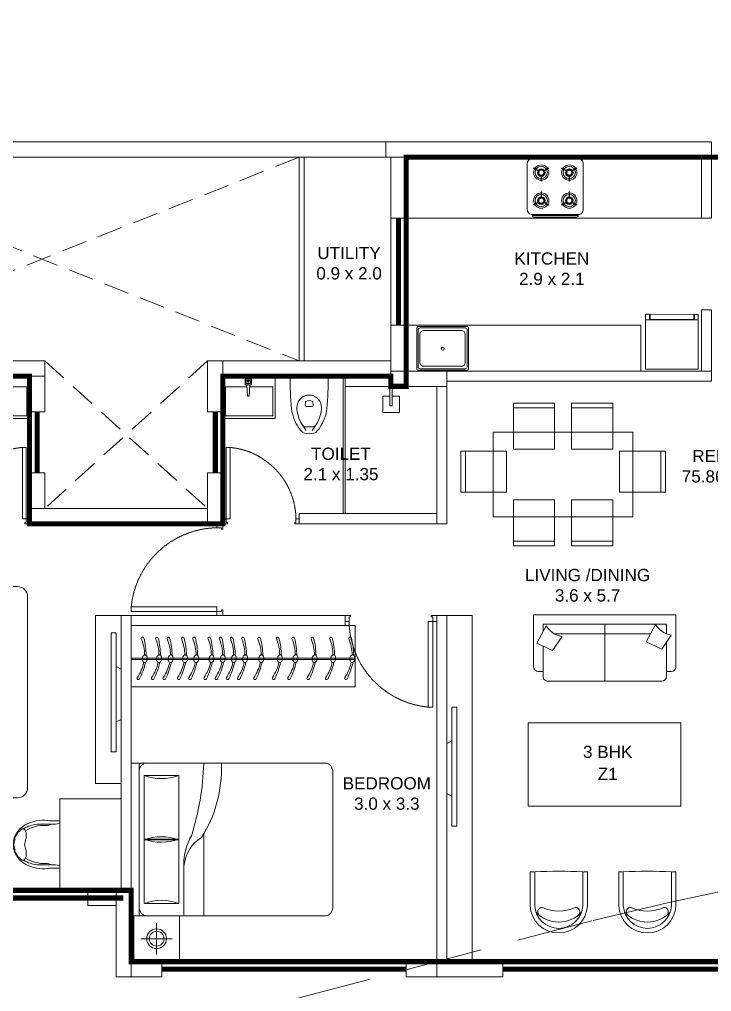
# Model space of a CAD drawing. Header units: inches. Extents: x 27644242 to 29005101, y -955243 to 216979.
# Drawn here: x 28726319 to 28733116, y -356645 to -347098 of the extents above; entities that cross this region are included whole.
import ezdxf

# ---------------------------------------------------------------- set-up
doc = ezdxf.new("R2010")
doc.units = ezdxf.units.IN
doc.header["$MEASUREMENT"] = 0
doc.set_wipeout_variables(frame=1)
for name, pattern in [('01-Xref Col Podium Lvl-1$0$HIDDEN', [0.375, 0.25, -0.125]), ('DASHED', [0.75, 0.5, -0.25]), ('DASHED2', [0.375, 0.25, -0.125]), ('HIDDEN', [0.375, 0.25, -0.125])]:
    doc.linetypes.add(name, pattern=pattern)
doc.layers.get('Defpoints').update_dxf_attribs({"color": 8})
for name, color, linetype, lineweight in [('AHC-A-DUCT', 14, 'HIDDEN', 5), ('DOOR', 4, 'Continuous', 0), ('ELEVATION', 40, 'Continuous', 13), ('FURN', 250, 'Continuous', 0), ('RVA Site Boundary', 17, 'Continuous', 15), ('WALL', 7, 'Continuous', 20), ('WINDOW', 162, 'Continuous', 13)]:
    doc.layers.add(name, color=color, linetype=linetype, lineweight=lineweight)
doc.layers.add('KPA Stair Line', color=253, linetype='Continuous')
doc.layers.add('text', color=7, linetype='Continuous')
doc.styles.add('AMITS', font='arial.ttf')

# ---------------------------------------------------------------- blocks, each defined once
blk = doc.blocks.new('A$C3D5F2F58')
at = {"color": 0, "linetype": 'ByBlock'}
blk.add_wipeout([(187.5, 0), (-187.5, 0), (-185.4, -124.8), (-182.6, -194.2), (-178.7, -263.3), (-175.9, -302), (-169.5, -348.6), (-150.7, -414.8), (-143.6, -432.7), (-131.4, -459.4), (-111.6, -495.4), (-106, -504.2), (-86.3, -529.7), (-71.8, -545.1), (-63.8, -552.7), (-55.8, -558), (-40.6, -562), (-22.7, -564.1), (3.1, -565), (29.6, -563.4), (46.7, -561), (55.8, -558), (74.2, -542.7), (100.9, -511.4), (135.4, -451.2), (158.3, -392.2), (171.2, -340), (178.9, -260.4), (185.1, -136.1), (187.4, -46)], dxfattribs=at)
for p, q in [((-187.5, 0), (187.5, 0)), ((0, -62.5), (0, -62.5)), ((-38.3, -282.4), (-35.8, -255.2)), ((35.8, -255.2), (38.3, -282.4)), ((-24.2, -298), (24.2, -298)), ((-42.5, -496.8), (42.5, -496.8))]:
    blk.add_line(p, q, dxfattribs=at)
at = {"color": 0, "linetype": 'ByBlock', "extrusion": (0, 0, -1)}
for centre, major_axis, ratio, start_param, end_param in [((3903, 5.3), (4087.6, 164.4), 0.940247, 3.100232, 3.182953), ((-3903, 5.4), (-4087.6, 164.4), 0.940247, 3.100232, 3.182953), ((0, -305.1), (84.4, 84.4), 1, 4.07333, 6.922251), ((-24.2, -283.7), (10, 10), 1, 2.356198, 4.018929), ((-27.3, -256), (6.03, 6.03), 1, 4.01894, 4.852375), ((0, -292.3), (-38.2, 38.2), 1, 0.139988, 1.430816), ((24.2, -283.7), (-10, 10), 1, 2.264265, 3.926995), ((27.3, -256), (6.03, 6.03), 1, -0.139979, 0.693472), ((275.8, -257.5), (321.4, 321.4), 1, 3.353441, 3.79389), ((86.9, -319.1), (146.6, 146.6), 1, 3.705861, 4.079165), ((326.3, -245.8), (-323.4, 323.4), 1, 4.816657, 5.23508), ((-326.3, -245.8), (-323.4, 323.4), 1, 2.618909, 3.037332), ((-275.8, -257.5), (-321.4, 321.4), 1, 2.489302, 2.929752), ((-86.9, -319.1), (-146.6, 146.6), 1, 2.204028, 2.577331), ((119.3, -350.5), (192.8, 192.8), 1, 3.092098, 3.328462), ((-40.9, -527.4), (24.1, 24.1), 1, 2.528301, 3.092099), ((-42.5, -474.1), (16.1, 16.1), 1, 2.356198, 3.387836), ((0, -292.3), (-192.8, 192.8), 1, 3.75489, 4.099099), ((42.5, -474.1), (16.1, 16.1), 1, 1.324559, 2.356198), ((40.9, -527.4), (24.1, 24.1), 1, 1.620298, 2.184095), ((-119.3, -350.5), (192.8, 192.8), 1, 1.383935, 1.620298)]:
    blk.add_ellipse(centre, major_axis=major_axis, ratio=ratio, start_param=start_param, end_param=end_param, dxfattribs=at)
blk = doc.blocks.new('A$C3E645E75')
at = {"extrusion": (0, 0, -1), "zscale": -0.9999999999999998, "rotation": 179.9999999999989}
blk.add_blockref('A$C3D5F2F58', (0, 0), dxfattribs=at)
blk = doc.blocks.new('A$C700F438C')
at = {"layer": 'FURN', "color": 8, "extrusion": (-6.65399e-08, 5.27913e-08, 1)}
for p, q in [((0.0734, 1.5, 0), (1.8303, 1.5001, 0)), ((1.98, 1.5001, 0), (1.53, 1.5001, 0)), ((1.98, 1.5001, 0), (1.53, 1.5001, 0)), ((1.98, 1.5001, 0), (1.53, 1.5001, 0)), ((1.9038, 1.5001, 0), (1.9039, 0.0001, 0)), ((0.0001, 0.0914, 0), (0, 1.4086, 0)), ((1.8548, 1.3782, 0), (1.5121, 1.3782, 0)), ((1.5121, 1.3782, 0), (1.5121, 0.7466, 0)), ((1.8548, 0.7466, 0), (1.8548, 1.3782, 0)), ((1.2673, 0.799, 0), (1.2673, 0.0001, 0)), ((1.5121, 0.122, 0), (1.5121, 0.7536, 0)), ((1.5121, 0.7536, 0), (1.8548, 0.7536, 0)), ((1.5121, 0.7466, 0), (1.8548, 0.7466, 0)), ((1.8548, 0.7536, 0), (1.8549, 0.122, 0)), ((1.4632, 0.503, 0), (1.4632, 0.0001, 0)), ((1.8549, 0.122, 0), (1.5121, 0.122, 0)), ((1.8304, 0.0001, 0), (0.0735, 0, 0)), ((1.9039, 0.0001, 0), (1.9801, 0.0001, 0))]:
    blk.add_line(p, q, dxfattribs=at)
at = {"layer": 'FURN', "linetype": 'Continuous', "lineweight": 0, "extrusion": (-6.65399e-08, 5.27913e-08, 1)}
blk.add_line((1.8304, 0.0001, 0), (1.9174, 0.0001, 0), dxfattribs=at)
at = {"layer": 'FURN', "color": 8, "extrusion": (6.65399e-08, -5.27913e-08, -1)}
for centre, major_axis, ratio, start_param, end_param in [((0.0735, 1.4086, 0), (0, -0.0914, 0), 0.803207, 1.570796, 3.141593), ((1.9589, 1.4544, 0), (0, -1.0771, 0), 0.803207, 0.880587, 1.613256), ((3.067, 1.6025, 0), (0.0001, -2.243, 0), 0.803207, 1.197175, 1.525138), ((1.8304, 1.4087, 0), (0, -0.0914, 0), 0.803207, 3.141593, 4.712389), ((1.6834, 2.1097, 0), (0, -0.762, 0), 0.803207, -0.283794, 0.283794), ((0.6693, 0.0845, 0), (-0.7051, -0.6147, 0), 0.604617, 2.952061, 3.536756), ((-0.0315, 0.1903, 0), (-1.467, -0.4936, 0), 0.581007, 3.019706, 3.343381), ((1.6835, 0.0151, 0), (0, -0.762, 0), 0.803207, 2.857799, 3.425387), ((0.0735, 0.0914, 0), (0, -0.0914, 0), 0.803207, 0, 1.570796), ((1.8304, 0.0915, 0), (0, -0.0914, 0), 0.803207, -1.570796, 0)]:
    blk.add_ellipse(centre, major_axis=major_axis, ratio=ratio, start_param=start_param, end_param=end_param, dxfattribs=at)
at = {"layer": 'FURN', "color": 8, "extrusion": (-6.65399e-08, 5.27913e-08, 1)}
for centre, start_param, end_param in [((1.6835, 1.4851, 0), -0.283794, 0.283794), ((1.6835, -0.6096, 0), 2.857799, 3.425387)]:
    blk.add_ellipse(centre, major_axis=(0, -0.762, 0), ratio=0.803207, start_param=start_param, end_param=end_param, dxfattribs=at)
blk = doc.blocks.new('BEDROOM')
at = {"layer": 'FURN', "linetype": 'Continuous', "extrusion": (-5.00305e-08, -8.66553e-08, 1)}
for p, q in [((1066.1, 501.3, 0), (1066.1, 192.6, 0)), ((911.7, 347, 0), (1220.4, 347, 0))]:
    blk.add_line(p, q, dxfattribs=at)
at = {"layer": 'FURN', "ltscale": 500}
blk.add_line((1314.6, 122.1, 0), (1315.2, -1377.9, 0), dxfattribs=at)
at = {"layer": 'FURN', "ltscale": 0.05, "extrusion": (-5.00305e-08, -8.66553e-08, 1), "elevation": 0}
blk.add_lwpolyline([(1291.1, 122), (841.1, 122), (841.1, 572), (1291.1, 572)], close=True, dxfattribs=at)
at = {"layer": 'FURN', "linetype": 'Continuous', "extrusion": (-5.00305e-08, -8.66553e-08, 1)}
for radius in [97, 72.8]:
    blk.add_circle((1066.1, 347, 0), radius, dxfattribs=at)
at = {"layer": 'FURN', "extrusion": (-3.01072e-07, 1.30707e-07, 1), "xscale": -1000.000000000015, "yscale": 1000.000000000015, "zscale": 1000.000000000007, "rotation": 180.0236273616612}
blk.add_blockref('A$C700F438C', (-665.5, 121.4, 0), dxfattribs=at)
blk = doc.blocks.new('hob')
at = {"layer": 'FURN', "extrusion": (2e-16, 7.34249e-08, 1)}
for p, q in [((-747640.1, 890446.8), (-747612.6, 890399.1)), ((-747635.8, 890449.3), (-747608.2, 890401.6)), ((-747280.1, 890449.3), (-747307.7, 890401.6)), ((-747275.8, 890446.8), (-747303.3, 890399.1)), ((-747640.1, 890302.2), (-747612.6, 890349.9)), ((-747635.8, 890299.7), (-747608.2, 890347.4)), ((-747510.5, 890377), (-747565.5, 890377)), ((-747510.5, 890372), (-747565.5, 890372)), ((-747405.4, 890377), (-747350.3, 890377)), ((-747405.4, 890372), (-747350.3, 890372)), ((-747280.1, 890299.7), (-747307.7, 890347.4)), ((-747275.8, 890302.2), (-747303.3, 890349.9)), ((-747640.1, 890171.8), (-747612.6, 890124.1)), ((-747635.8, 890174.3), (-747608.2, 890126.6)), ((-747280.1, 890174.3), (-747307.7, 890126.6)), ((-747275.8, 890171.8), (-747303.3, 890124.1)), ((-747640.1, 890027.2), (-747612.6, 890074.9)), ((-747635.8, 890024.7), (-747608.2, 890072.4)), ((-747510.5, 890102), (-747565.5, 890102)), ((-747510.5, 890097), (-747565.5, 890097)), ((-747405.4, 890102), (-747350.3, 890102)), ((-747405.4, 890097), (-747350.3, 890097)), ((-747280.1, 890024.7), (-747307.7, 890072.4)), ((-747275.8, 890027.2), (-747303.3, 890074.9))]:
    blk.add_line(p, q, dxfattribs=at)
at = {"layer": 'FURN', "extrusion": (2e-16, 7.34249e-08, 1), "elevation": 0.1}
for points in [[(-747232.9, 889962), (-747682.9, 889962, -0.414214), (-747732.9, 890012), (-747732.9, 890462, -0.414214), (-747682.9, 890512), (-747232.9, 890512, -0.414214), (-747182.9, 890462), (-747182.9, 890012, -0.414214)], [(-747172.9, 890462, -0.414214), (-747157.9, 890447), (-747157.9, 890027, -0.414214), (-747172.9, 890012), (-747172.9, 890027)]]:
    blk.add_lwpolyline(points, format="xyb", close=True, dxfattribs=at)
at = {"layer": 'FURN', "extrusion": (2e-16, 7.34249e-08, 1), "const_width": 20, "elevation": 0.1}
for points in [[(-747625.4, 890374.5, 1), (-747565.4, 890374.5, 1)], [(-747290.4, 890374.5, 1), (-747350.4, 890374.5, 1)], [(-747625.4, 890099.5, -1), (-747565.4, 890099.5, -1)], [(-747290.4, 890099.5, 1), (-747350.4, 890099.5, 1)]]:
    blk.add_lwpolyline(points, format="xyb", close=True, dxfattribs=at)
at = {"layer": 'FURN', "extrusion": (2e-16, 7.34249e-08, 1)}
for centre, radius in [((-747595.4, 890374.5, 0.1), 75), ((-747320.4, 890374.5, 0.1), 75), ((-747595.4, 890374.5, 0.1), 60), ((-747595.4, 890374.5, 0.1), 37.5), ((-747320.4, 890374.5, 0.1), 60), ((-747320.4, 890374.5, 0.1), 37.5), ((-747595.4, 890099.5, 0.1), 75), ((-747595.4, 890099.5, 0.1), 60), ((-747320.4, 890099.5, 0.1), 75), ((-747320.4, 890099.5, 0.1), 60), ((-747595.4, 890099.5, 0.1), 37.5), ((-747320.4, 890099.5, 0.1), 37.5)]:
    blk.add_circle(centre, radius, dxfattribs=at)
for centre, start, end in [((-747595.4, 890374.5, 0.1), 118.31459, 121.68541), ((-747320.4, 890374.5, 0.1), 58.31459, 61.68541), ((-747320.4, 890374.5, 0.1), 58.31459, 61.68541), ((-747595.4, 890374.5, 0.1), 358.31459, 1.68541), ((-747320.4, 890374.5, 0.1), 178.31459, 181.68541), ((-747595.4, 890374.5, 0.1), 238.31459, 241.68541), ((-747320.4, 890374.5, 0.1), 298.31459, 301.68541), ((-747595.4, 890099.5, 0.1), 118.31459, 121.68541), ((-747320.4, 890099.5, 0.1), 58.31459, 61.68541), ((-747320.4, 890099.5, 0.1), 58.31459, 61.68541), ((-747595.4, 890099.5, 0.1), 358.31459, 1.68541), ((-747320.4, 890099.5, 0.1), 178.31459, 181.68541), ((-747595.4, 890099.5, 0.1), 238.31459, 241.68541), ((-747320.4, 890099.5, 0.1), 298.31459, 301.68541)]:
    blk.add_arc(centre, 85, start, end, dxfattribs=at)
blk = doc.blocks.new('DOOR_750')
at = {"layer": 'DOOR'}
for points in [[(-70, 50), (-32.5, 50), (-32.5, 750), (-70, 750)], [(-750, 50), (-717.5, 50), (-717.5, 12.5), (-705, 12.5), (-705, 0), (-750, 0)], [(0, 50), (-32.5, 50), (-32.5, 12.5), (-45, 12.5), (-45, 0), (0, 0)]]:
    blk.add_lwpolyline(points, close=True, dxfattribs=at)
at = {"layer": 'DOOR', "linetype": 'DASHED', "ltscale": 10}
blk.add_arc((-2.4, 38), 715.2, 95.4221, 179.04025, dxfattribs=at)
blk = doc.blocks.new('A$C3C731254-flat-1')
at = {"layer": 'FURN'}
for p, q in [((-77430.4, -2820), (-77430.7, -2801.7)), ((-77430.4, -2801.7), (-77317.9, -2797)), ((-77430.4, -2820), (-77317.9, -2824.7))]:
    blk.add_line(p, q, dxfattribs=at)
for points in [[(-77233.3, -3060.6), (-77647.7, -3060.6), (-77647.7, -2547.5), (-77233.3, -2547.5)], [(-77262.7, -2843), (-77262.7, -2778.3), (-77317.9, -2778.3), (-77317.9, -2843)], [(-77275, -2830.8), (-77275, -2790.5), (-77305.7, -2790.5), (-77305.7, -2830.8)], [(-77287.2, -2818.6), (-77287.2, -2802.7), (-77293.4, -2802.7), (-77293.4, -2818.6)]]:
    blk.add_lwpolyline(points, close=True, dxfattribs=at)
blk.add_lwpolyline([(-77338.5, -2823.8), (-77338.5, -3036.2), (-77623.2, -3036.2), (-77623.2, -2571.9), (-77338.5, -2571.9), (-77338.5, -2797.8)], dxfattribs=at)
blk = doc.blocks.new('A$C3A956F37-flat-1')
at = {"layer": 'FURN'}
blk.add_line((-168.3, 90.2), (0, 90.2), dxfattribs=at)
for points in [[(-97.1, 66.7), (-97.1, 0), (-258.5, 0), (-258.5, 161.4), (-97.1, 161.4), (-97.1, 90.2)], [(0, 67.1), (-191.4, 67.1), (-191.4, 90.2), (-168.3, 90.2)]]:
    blk.add_lwpolyline(points, dxfattribs=at)
blk = doc.blocks.new('KITCHEN')
at = {"layer": 'FURN'}
for p, q in [((-135610.4, 231798.9, 0), (-135610.4, 232190.1, 0)), ((-135119.8, 232209.5, 0), (-135591, 232209.5, 0)), ((-135134.2, 232195.1, 0), (-135576.6, 232195.1, 0)), ((-135100.4, 231798.9, 0), (-135100.4, 232190.1, 0)), ((-135596, 231813.3, 0), (-135596, 232175.7, 0)), ((-135577.9, 231857, 0), (-135577.9, 232131.9, 0)), ((-135171.7, 232170.8, 0), (-135539.1, 232170.8, 0)), ((-135132.8, 232131.9, 0), (-135132.8, 231857, 0)), ((-135114.8, 231813.3, 0), (-135114.8, 232175.7, 0)), ((-135171.7, 231818.2, 0), (-135539.1, 231818.2, 0)), ((-135119.8, 231779.5, 0), (-135591, 231779.5, 0)), ((-135134.2, 231793.9, 0), (-135576.6, 231793.9, 0))]:
    blk.add_line(p, q, dxfattribs=at)
blk.add_circle((-135356.3, 231997.3, 0), 14.6, dxfattribs=at)
for centre, radius, start, end in [((-135591, 232190.1, 0), 19.4, 89.99995, 179.99995), ((-135576.6, 232175.7, 0), 19.4, 89.99995, 179.99995), ((-135134.2, 232175.7, 0), 19.4, 359.99995, 89.99995), ((-135119.8, 232190.1, 0), 19.4, 359.99995, 89.99995), ((-135539.1, 232131.9, 0), 38.9, 89.99995, 179.99995), ((-135171.7, 232131.9, 0), 38.9, 359.99995, 89.99995), ((-135591, 231798.9, 0), 19.4, 180.00005, 270.00005), ((-135576.6, 231813.3, 0), 19.4, 180.00005, 270.00005), ((-135539.1, 231857, 0), 38.9, 179.99995, 269.99995), ((-135171.7, 231857, 0), 38.9, 269.99995, 359.99995), ((-135134.2, 231813.3, 0), 19.4, 270.00005, 0.00005), ((-135119.8, 231798.9, 0), 19.4, 270.00005, 0.00005)]:
    blk.add_arc(centre, radius, start, end, dxfattribs=at)
blk = doc.blocks.new('TVVVV')
at = {"layer": 'FURN', "ltscale": 1000, "elevation": 0}
blk.add_lwpolyline([(-129.9, 740.3), (-82, 740.3), (-82, -428.6), (-129.9, -428.6)], close=True, dxfattribs=at)
for points in [[(-129.9, 446.7), (-178.7, 422)], [(-129.9, -95.7), (-178.7, -71)]]:
    blk.add_lwpolyline(points, dxfattribs=at)
blk = doc.blocks.new('CHAIR3A')
at = {"linetype": 'ByBlock'}
blk.add_line((-52, -301), (-52, 301), dxfattribs=at)
for points in [[(-52, 301, -0.003941), (-52, 301, 0.024434), (-3, 299, 0.045583), (106, 303, -0.150789), (371, 255, -0.143435), (506, 126, -0.142303), (537, 0, -2.98005)], [(-52, 267, 0.057605), (62, 255, -0.038875), (238, 255, -0.121281), (406, 199, -1.697813)], [(-52, 267, 0.057605), (62, 255, -0.038875), (238, 255, -0.121281), (406, 199, -1.697813)], [(68, 254, 0.173618), (87, 244, 0.0594), (126, 241, -0.149572), (381, 173, 1.755029)], [(68, 254, 0.173618), (87, 244, 0.0594), (126, 241, -0.149572), (381, 173, 1.755029)], [(529, 0, 0.08954), (521, 43, -0.106296), (517, 70, 0.127969), (512, 95, 0.046207), (480, 147, 0.087077), (465, 161, -0.116175), (440, 187, 0.417123), (406, 196, 0.303615), (375, 132, -0.099252), (373, 96, 0.17219), (376, 68, -0.081748), (395, 0, 1.609398)], [(529, 0, 0.08954), (521, 43, -0.106296), (517, 70, 0.127969), (512, 95, 0.046207), (480, 147, 0.087077), (465, 161, -0.116175), (440, 187, 0.417123), (406, 196, 0.303615), (375, 132, -0.099252), (373, 96, 0.17219), (376, 68, -0.081748), (395, 0, 1.609398)], [(-52, -301, 0.003941), (-52, -300, -0.024434), (-3, -299, -0.045583), (106, -303, 0.150789), (371, -255, 0.143435), (506, -126, 0.142303), (537, 0, 2.98005)], [(529, 0, -0.08954), (521, -43, 0.106296), (517, -70, -0.127969), (512, -95, -0.046207), (480, -147, -0.087077), (465, -161, 0.116175), (440, -187, -0.417123), (406, -196, -0.303615), (375, -132, 0.099252), (373, -96, -0.17219), (376, -68, 0.081748), (395, 0, -1.609398)], [(529, 0, -0.08954), (521, -43, 0.106296), (517, -70, -0.127969), (512, -95, -0.046207), (480, -147, -0.087077), (465, -161, 0.116175), (440, -187, -0.417123), (406, -196, -0.303615), (375, -132, 0.099252), (373, -96, -0.17219), (376, -68, 0.081748), (395, 0, -1.609398)], [(-52, -267, -0.057605), (62, -255, 0.038875), (238, -255, 0.121281), (406, -199, 1.697813)], [(-52, -267, -0.057605), (62, -255, 0.038875), (238, -255, 0.121281), (406, -199, 1.697813)], [(68, -254, -0.173618), (87, -244, -0.0594), (126, -241, 0.149572), (381, -173, -1.755029)], [(68, -254, -0.173618), (87, -244, -0.0594), (126, -241, 0.149572), (381, -173, -1.755029)]]:
    blk.add_lwpolyline(points, format="xyb", dxfattribs=at)
blk = doc.blocks.new('09CH600A')
at = {"linetype": 'ByBlock'}
blk.add_wipeout([(-275, 0), (275, 0), (274, -35), (277, -145), (278, -240), (261, -323), (234, -387), (193, -448), (142, -494), (109, -515), (34, -539), (-15, -540), (-54, -535), (-102, -518), (-170, -471), (-211, -424), (-233, -388), (-250, -350), (-273, -270), (-279, -219), (-278, -158), (-273, -96), (-273, -53), (-274, -23), (-275, -1)], dxfattribs=at)
at = {"linetype": 'ByBlock', "xscale": 0.9151414309484192, "yscale": 0.9151414309484192, "zscale": 0.9151414309484192, "rotation": 270.0696394041314}
blk.add_blockref('CHAIR3A', (0, -48), dxfattribs=at)
blk = doc.blocks.new('rffffff')
at = {"layer": 'FURN'}
for p, q in [((146.4, 519.4, 0), (-2053.6, 519.4, 0)), ((-2053.6, 519.4, 0), (-2053.4, -80.6, 0)), ((146.4, 519.4, 0), (146.6, -80.6, 0)), ((146.5, 251, 0), (-2053.5, 250.5, 0)), ((146.5, 239, 0), (-2053.5, 238.5, 0)), ((146.6, -80.6, 0), (-2053.4, -80.6, 0))]:
    blk.add_line(p, q, dxfattribs=at)
at = {"layer": 'FURN', "extrusion": (9.36485e-09, 6.40542e-09, 1)}
for points in [[(-2027.5, 206.3, 0.144333), (-2018.6, 208, 0.107177), (-2009.2, 215.7, 0.077818), (-2002.9, 226.8, 0.065016), (-1999.4, 241.7, 0.065016), (-1999.8, 257, 0.077818), (-2003.7, 269.1, 0.107177), (-2011.3, 278.5, 0.144333), (-2019.7, 282, 0.144333), (-2028.7, 280.3, 0.107177), (-2038, 272.7, 0.077818), (-2044.4, 261.6, 0.065016), (-2047.9, 246.7, 0.065016), (-2047.5, 231.4, 0.077818), (-2043.5, 219.2, 0.107177), (-2035.9, 209.8, 0.144333)], [(-1839.5, 206.4, 0.144333), (-1830.6, 208.1, 0.107177), (-1821.2, 215.7, 0.077818), (-1814.9, 226.9, 0.065016), (-1811.4, 241.7, 0.065016), (-1811.8, 257, 0.077818), (-1815.7, 269.2, 0.107177), (-1823.3, 278.6, 0.144333), (-1831.7, 282.1, 0.144333), (-1840.7, 280.4, 0.107177), (-1850, 272.8, 0.077818), (-1856.4, 261.6, 0.065016), (-1859.9, 246.7, 0.065016), (-1859.5, 231.5, 0.077818), (-1855.5, 219.3, 0.107177), (-1847.9, 209.9, 0.144333)], [(-1657.3, 206.5, 0.144333), (-1648.4, 208.2, 0.107177), (-1639, 215.8, 0.077818), (-1632.6, 226.9, 0.065016), (-1629.1, 241.8, 0.065016), (-1629.5, 257.1, 0.077818), (-1633.5, 269.3, 0.107177), (-1641.1, 278.7, 0.144333), (-1649.5, 282.2, 0.144333), (-1658.4, 280.5, 0.107177), (-1667.8, 272.8, 0.077818), (-1674.1, 261.7, 0.065016), (-1677.7, 246.8, 0.065016), (-1677.2, 231.5, 0.077818), (-1673.3, 219.3, 0.107177), (-1665.7, 209.9, 0.144333)], [(-1469, 206.6, 0.144333), (-1460.1, 208.2, 0.107177), (-1450.7, 215.9, 0.077818), (-1444.4, 227, 0.065016), (-1440.9, 241.9, 0.065016), (-1441.3, 257.2, 0.077818), (-1445.2, 269.4, 0.107177), (-1452.8, 278.8, 0.144333), (-1461.2, 282.2, 0.144333), (-1470.2, 280.6, 0.107177), (-1479.5, 272.9, 0.077818), (-1485.9, 261.8, 0.065016), (-1489.4, 246.9, 0.065016), (-1489, 231.6, 0.077818), (-1485, 219.4, 0.107177), (-1477.4, 210, 0.144333)], [(-1316.8, 206.7, 0.144333), (-1307.9, 208.3, 0.107177), (-1298.5, 216, 0.077818), (-1292.1, 227.1, 0.065016), (-1288.6, 242, 0.065016), (-1289, 257.3, 0.077818), (-1293, 269.5, 0.107177), (-1300.6, 278.9, 0.144333), (-1309, 282.3, 0.144333), (-1317.9, 280.6, 0.107177), (-1327.3, 273, 0.077818), (-1333.6, 261.9, 0.065016), (-1337.2, 247, 0.065016), (-1336.7, 231.7, 0.077818), (-1332.8, 219.5, 0.107177), (-1325.2, 210.1, 0.144333)], [(-1134.5, 206.7, 0.144333), (-1125.6, 208.4, 0.107177), (-1116.2, 216, 0.077818), (-1109.9, 227.2, 0.065016), (-1106.4, 242.1, 0.065016), (-1106.8, 257.4, 0.077818), (-1110.7, 269.5, 0.107177), (-1118.3, 278.9, 0.144333), (-1126.7, 282.4, 0.144333), (-1135.7, 280.7, 0.107177), (-1145, 273.1, 0.077818), (-1151.4, 261.9, 0.065016), (-1154.9, 247.1, 0.065016), (-1154.5, 231.8, 0.077818), (-1150.5, 219.6, 0.107177), (-1142.9, 210.2, 0.144333)], [(-975.2, 206.8, 0.144333), (-966.2, 208.5, 0.107177), (-956.9, 216.1, 0.077818), (-950.5, 227.2, 0.065016), (-947, 242.1, 0.065016), (-947.4, 257.4, 0.077818), (-951.4, 269.6, 0.107177), (-959, 279, 0.144333), (-967.4, 282.5, 0.144333), (-976.3, 280.8, 0.107177), (-985.7, 273.1, 0.077818), (-992, 262, 0.065016), (-995.5, 247.1, 0.065016), (-995.1, 231.8, 0.077818), (-991.2, 219.6, 0.107177), (-983.6, 210.2, 0.144333)], [(-864.6, 206.9, 0.144333), (-855.7, 208.5, 0.107177), (-846.3, 216.2, 0.077818), (-839.9, 227.3, 0.065016), (-836.4, 242.2, 0.065016), (-836.8, 257.5, 0.077818), (-840.8, 269.7, 0.107177), (-848.4, 279.1, 0.144333), (-856.8, 282.5, 0.144333), (-865.7, 280.8, 0.107177), (-875.1, 273.2, 0.077818), (-881.4, 262.1, 0.065016), (-884.9, 247.2, 0.065016), (-884.5, 231.9, 0.077818), (-880.6, 219.7, 0.107177), (-873, 210.3, 0.144333)], [(-755.8, 206.9, 0.144333), (-746.9, 208.6, 0.107177), (-737.5, 216.2, 0.077818), (-731.2, 227.3, 0.065016), (-727.6, 242.2, 0.065016), (-728.1, 257.5, 0.077818), (-732, 269.7, 0.107177), (-739.6, 279.1, 0.144333), (-748, 282.5, 0.144333), (-756.9, 280.9, 0.107177), (-766.3, 273.2, 0.077818), (-772.6, 262.1, 0.065016), (-776.2, 247.2, 0.065016), (-775.8, 231.9, 0.077818), (-771.8, 219.7, 0.107177), (-764.2, 210.3, 0.144333)], [(-645.2, 206.9, 0.144333), (-636.3, 208.6, 0.107177), (-626.9, 216.3, 0.077818), (-620.6, 227.4, 0.065016), (-617.1, 242.3, 0.065016), (-617.5, 257.6, 0.077818), (-621.4, 269.8, 0.107177), (-629, 279.2, 0.144333), (-637.4, 282.6, 0.144333), (-646.3, 280.9, 0.107177), (-655.7, 273.3, 0.077818), (-662.1, 262.2, 0.065016), (-665.6, 247.3, 0.065016), (-665.2, 232, 0.077818), (-661.2, 219.8, 0.107177), (-653.6, 210.4, 0.144333)], [(-495.3, 206.9, 0.144333), (-486.4, 208.6, 0.107177), (-477, 216.2, 0.077818), (-470.7, 227.3, 0.065016), (-467.1, 242.2, 0.065016), (-467.6, 257.5, 0.077818), (-471.5, 269.7, 0.107177), (-479.1, 279.1, 0.144333), (-487.5, 282.5, 0.144333), (-496.4, 280.9, 0.107177), (-505.8, 273.2, 0.077818), (-512.1, 262.1, 0.065016), (-515.7, 247.2, 0.065016), (-515.3, 231.9, 0.077818), (-511.3, 219.7, 0.107177), (-503.7, 210.3, 0.144333)], [(-384.7, 206.9, 0.144333), (-375.8, 208.6, 0.107177), (-366.4, 216.3, 0.077818), (-360.1, 227.4, 0.065016), (-356.6, 242.3, 0.065016), (-357, 257.6, 0.077818), (-360.9, 269.8, 0.107177), (-368.5, 279.2, 0.144333), (-376.9, 282.6, 0.144333), (-385.8, 280.9, 0.107177), (-395.2, 273.3, 0.077818), (-401.6, 262.2, 0.065016), (-405.1, 247.3, 0.065016), (-404.7, 232, 0.077818), (-400.7, 219.8, 0.107177), (-393.1, 210.4, 0.144333)], [(-243.8, 206.9, 0.144333), (-234.9, 208.6, 0.107177), (-225.5, 216.2, 0.077818), (-219.2, 227.3, 0.065016), (-215.6, 242.2, 0.065016), (-216.1, 257.5, 0.077818), (-220, 269.7, 0.107177), (-227.6, 279.1, 0.144333), (-236, 282.5, 0.144333), (-244.9, 280.9, 0.107177), (-254.3, 273.2, 0.077818), (-260.6, 262.1, 0.065016), (-264.2, 247.2, 0.065016), (-263.8, 231.9, 0.077818), (-259.8, 219.7, 0.107177), (-252.2, 210.3, 0.144333)], [(-130.2, 206.9, 0.144333), (-121.3, 208.6, 0.107177), (-111.9, 216.3, 0.077818), (-105.6, 227.4, 0.065016), (-102.1, 242.3, 0.065016), (-102.5, 257.6, 0.077818), (-106.4, 269.8, 0.107177), (-114, 279.2, 0.144333), (-122.4, 282.6, 0.144333), (-131.3, 280.9, 0.107177), (-140.7, 273.3, 0.077818), (-147.1, 262.2, 0.065016), (-150.6, 247.3, 0.065016), (-150.2, 232, 0.077818), (-146.2, 219.8, 0.107177), (-138.6, 210.4, 0.144333)], [(10.7, 206.9, 0.144333), (19.6, 208.6, 0.107177), (29, 216.2, 0.077818), (35.3, 227.3, 0.065016), (38.9, 242.2, 0.065016), (38.4, 257.5, 0.077818), (34.5, 269.7, 0.107177), (26.9, 279.1, 0.144333), (18.5, 282.5, 0.144333), (9.6, 280.9, 0.107177), (0.2, 273.2, 0.077818), (-6.1, 262.1, 0.065016), (-9.7, 247.2, 0.065016), (-9.3, 231.9, 0.077818), (-5.3, 219.7, 0.107177), (2.3, 210.3, 0.144333)]]:
    blk.add_lwpolyline(points, format="xyb", close=True, dxfattribs=at)
for points in [[(-2037.8, 211.5, 0.057952), (-2014.6, 40.9, 1.08017), (-1989.7, 49.3, -0.102886), (-2021.6, 206.8, -0.821198)], [(-1849.8, 211.6, 0.057952), (-1826.6, 40.9, 1.08017), (-1801.7, 49.4, -0.102886), (-1833.6, 206.9, -0.821198)], [(-1667.6, 211.6, 0.057952), (-1644.4, 41, 1.08017), (-1619.4, 49.5, -0.102886), (-1651.4, 207, -0.821198)], [(-1479.3, 211.7, 0.057952), (-1456.1, 41.1, 1.08017), (-1431.2, 49.6, -0.102886), (-1463.1, 207.1, -0.821198)], [(-1327.1, 211.8, 0.057952), (-1303.9, 41.2, 1.08017), (-1278.9, 49.7, -0.102886), (-1310.9, 207.1, -0.821198)], [(-1144.8, 211.9, 0.057952), (-1121.6, 41.2, 1.08017), (-1096.7, 49.7, -0.102886), (-1128.6, 207.2, -0.821198)], [(-985.5, 211.9, 0.057952), (-962.3, 41.3, 1.08017), (-937.3, 49.8, -0.102886), (-969.3, 207.3, -0.821198)], [(-874.9, 212, 0.057952), (-851.7, 41.4, 1.08017), (-826.7, 49.9, -0.102886), (-858.7, 207.3, -0.821198)], [(-766.1, 212, 0.057952), (-742.9, 41.4, 1.08017), (-718, 49.9, -0.102886), (-749.9, 207.4, -0.821198)], [(-655.5, 212.1, 0.057952), (-632.3, 41.5, 1.08017), (-607.4, 49.9, -0.102886), (-639.3, 207.4, -0.821198)], [(-505.6, 212, 0.057952), (-482.4, 41.4, 1.08017), (-457.5, 49.9, -0.102886), (-489.4, 207.4, -0.821198)], [(-395, 212.1, 0.057952), (-371.8, 41.5, 1.08017), (-346.9, 49.9, -0.102886), (-378.8, 207.4, -0.821198)], [(-254.1, 212, 0.057952), (-230.9, 41.4, 1.08017), (-206, 49.9, -0.102886), (-237.9, 207.4, -0.821198)], [(-140.5, 212.1, 0.057952), (-117.3, 41.5, 1.08017), (-92.4, 49.9, -0.102886), (-124.3, 207.4, -0.821198)], [(0.4, 212, 0.057952), (23.6, 41.4, 1.08017), (48.5, 49.9, -0.102886), (16.6, 207.4, -0.821198)]]:
    blk.add_lwpolyline(points, format="xyb", dxfattribs=at)
for centre, radius, start, end in [((-1304.3, 112.9, 0), 745.3, 153.84974, 167.11662), ((-1627.4, 201.8, 0), 394.6, 145.02139, 168.51845), ((-1961.5, 435.5, 0), 13.2, 325.02116, 153.84954), ((-1116.3, 113, 0), 745.3, 153.84974, 167.11662), ((-1439.4, 201.8, 0), 394.6, 145.02139, 168.51845), ((-1773.5, 435.6, 0), 13.2, 325.02116, 153.84954), ((-934.1, 113.1, 0), 745.3, 153.84974, 167.11662), ((-1257.1, 201.9, 0), 394.6, 145.02139, 168.51845), ((-1591.3, 435.7, 0), 13.2, 325.02116, 153.84954), ((-745.8, 113.1, 0), 745.3, 153.84974, 167.11662), ((-1068.9, 202, 0), 394.6, 145.02139, 168.51845), ((-1403, 435.8, 0), 13.2, 325.02116, 153.84954), ((-593.6, 113.2, 0), 745.3, 153.84974, 167.11662), ((-916.6, 202.1, 0), 394.6, 145.02139, 168.51845), ((-1250.8, 435.9, 0), 13.2, 325.02116, 153.84954), ((-411.3, 113.3, 0), 745.3, 153.84974, 167.11662), ((-734.4, 202.2, 0), 394.6, 145.02139, 168.51845), ((-1068.5, 435.9, 0), 13.2, 325.02116, 153.84954), ((-252, 113.4, 0), 745.3, 153.84974, 167.11662), ((-575, 202.2, 0), 394.6, 145.02139, 168.51845), ((-909.1, 436, 0), 13.2, 325.02116, 153.84954), ((-141.4, 113.4, 0), 745.3, 153.84974, 167.11662), ((-464.4, 202.3, 0), 394.6, 145.02139, 168.51845), ((-798.6, 436.1, 0), 13.2, 325.02116, 153.84954), ((-32.6, 113.5, 0), 745.3, 153.84974, 167.11662), ((-355.6, 202.3, 0), 394.6, 145.02139, 168.51845), ((-689.8, 436.1, 0), 13.2, 325.02116, 153.84954), ((78, 113.5, 0), 745.3, 153.84974, 167.11662), ((-245, 202.4, 0), 394.6, 145.02139, 168.51845), ((-579.2, 436.2, 0), 13.2, 325.02116, 153.84954), ((227.9, 113.5, 0), 745.3, 153.84974, 167.11662), ((-95.1, 202.3, 0), 394.6, 145.02139, 168.51845), ((-429.3, 436.1, 0), 13.2, 325.02116, 153.84954), ((338.5, 113.5, 0), 745.3, 153.84974, 167.11662), ((15.5, 202.4, 0), 394.6, 145.02139, 168.51845), ((-318.7, 436.2, 0), 13.2, 325.02116, 153.84954), ((479.4, 113.5, 0), 745.3, 153.84974, 167.11662), ((156.4, 202.3, 0), 394.6, 145.02139, 168.51845), ((-177.8, 436.1, 0), 13.2, 325.02116, 153.84954), ((593, 113.5, 0), 745.3, 153.84974, 167.11662), ((270, 202.4, 0), 394.6, 145.02139, 168.51845), ((-64.2, 436.2, 0), 13.2, 325.02116, 153.84954), ((733.9, 113.5, 0), 745.3, 153.84974, 167.11662), ((410.9, 202.3, 0), 394.6, 145.02139, 168.51845), ((76.7, 436.1, 0), 13.2, 325.02116, 153.84954)]:
    blk.add_arc(centre, radius, start, end, dxfattribs=at)
blk = doc.blocks.new('FRDG')
at = {"layer": 'FURN', "color": 8, "lineweight": 0, "extrusion": (3.3432e-08, -6.87431e-09, 1), "elevation": 0}
for points in [[(9345.998, -728.492), (9346.508, -728.492), (9346.508, -727.946), (9345.998, -727.946)], [(9346.508, -727.946), (9346.566, -727.946), (9346.566, -727.986), (9346.508, -727.986)], [(9346.514, -727.992), (9346.566, -727.992), (9346.566, -728.444), (9346.514, -728.444)], [(9346.508, -728.452), (9346.566, -728.452), (9346.566, -728.492), (9346.508, -728.492)]]:
    blk.add_lwpolyline(points, close=True, dxfattribs=at)
blk = doc.blocks.new('DINING TBALE')
at = {"layer": 'FURN'}
for p, q in [((551.6, 1664.6, 0.3), (551.6, 1709.6, 0.3)), ((551.6, 1709.6, 0.3), (956.6, 1709.6, 0.3)), ((551.6, 1664.6, 0.3), (551.6, 1709.6, 0.3)), ((956.6, 1664.6, 0.3), (551.6, 1664.6, 0.3)), ((551.6, 1664.6, 0.3), (551.6, 1259.6, 0.3)), ((956.6, 1664.6, 0.3), (551.6, 1664.6, 0.3)), ((956.6, 1709.6, 0.3), (956.6, 1664.6, 0.3)), ((956.6, 1259.6, 0.3), (956.6, 1664.6, 0.3)), ((1123.3, 1709.6, 0.3), (1123.3, 1664.6, 0.3)), ((1528.3, 1709.6, 0.3), (1123.3, 1709.6, 0.3)), ((1123.3, 1259.6, 0.3), (1123.3, 1664.6, 0.3)), ((1123.3, 1664.6, 0.3), (1528.3, 1664.6, 0.3)), ((1123.3, 1664.6, 0.3), (1528.3, 1664.6, 0.3)), ((1528.3, 1664.6, 0.3), (1528.3, 1709.6, 0.3)), ((1528.3, 1664.6, 0.3), (1528.3, 1709.6, 0.3)), ((1528.3, 1664.6, 0.3), (1528.3, 1259.6, 0.3)), ((1726.2, 1426.2, 0.3), (353.7, 1426.2, 0.3)), ((353.7, 1426.2, 0.3), (353.7, 594.2, 0.3)), ((1726.2, 1426.2, 0.3), (1726.2, 594.2, 0.3)), ((551.6, 1259.6, 0.3), (956.6, 1259.6, 0.3)), ((1528.3, 1259.6, 0.3), (1123.3, 1259.6, 0.3)), ((35, 1184.3, 0.3), (80, 1184.3, 0.3)), ((35, 779.3, 0.3), (35, 1184.3, 0.3)), ((485, 1184.3, 0.3), (80, 1184.3, 0.3)), ((80, 1184.3, 0.3), (80, 779.3, 0.3)), ((80, 1184.3, 0.3), (80, 779.3, 0.3)), ((485, 779.3, 0.3), (485, 1184.3, 0.3)), ((1594.9, 1184.3, 0.3), (1999.9, 1184.3, 0.3)), ((1594.9, 779.3, 0.3), (1594.9, 1184.3, 0.3)), ((2044.9, 1184.3, 0.3), (1999.9, 1184.3, 0.3)), ((1999.9, 1184.3, 0.3), (1999.9, 779.3, 0.3)), ((1999.9, 1184.3, 0.3), (1999.9, 779.3, 0.3)), ((2044.9, 779.3, 0.3), (2044.9, 1184.3, 0.3)), ((80, 779.3, 0.3), (35, 779.3, 0.3)), ((80, 779.3, 0.3), (35, 779.3, 0.3)), ((80, 779.3, 0.3), (485, 779.3, 0.3)), ((1999.9, 779.3, 0.3), (1594.9, 779.3, 0.3)), ((1999.9, 779.3, 0.3), (2044.9, 779.3, 0.3)), ((1999.9, 779.3, 0.3), (2044.9, 779.3, 0.3)), ((551.6, 760.8, 0.3), (956.6, 760.8, 0.3)), ((551.6, 760.8, 0.3), (551.6, 355.8, 0.3)), ((956.6, 760.8, 0.3), (956.6, 355.8, 0.3)), ((1123.3, 760.8, 0.3), (1123.3, 355.8, 0.3)), ((1528.3, 760.8, 0.3), (1123.3, 760.8, 0.3)), ((1528.3, 760.8, 0.3), (1528.3, 355.8, 0.3)), ((353.7, 594.2, 0.3), (1726.2, 594.2, 0.3)), ((551.6, 355.8, 0.3), (551.6, 310.8, 0.3)), ((551.6, 355.8, 0.3), (551.6, 310.8, 0.3)), ((956.6, 355.8, 0.3), (551.6, 355.8, 0.3)), ((956.6, 355.8, 0.3), (551.6, 355.8, 0.3)), ((551.6, 310.8, 0.3), (956.6, 310.8, 0.3)), ((956.6, 310.8, 0.3), (956.6, 355.8, 0.3)), ((1123.3, 310.8, 0.3), (1123.3, 355.8, 0.3)), ((1123.3, 355.8, 0.3), (1528.3, 355.8, 0.3)), ((1123.3, 355.8, 0.3), (1528.3, 355.8, 0.3)), ((1528.3, 310.8, 0.3), (1123.3, 310.8, 0.3)), ((1528.3, 355.8, 0.3), (1528.3, 310.8, 0.3)), ((1528.3, 355.8, 0.3), (1528.3, 310.8, 0.3))]:
    blk.add_line(p, q, dxfattribs=at)
blk = doc.blocks.new('cha-1')
at = {"color": 0, "linetype": 'ByBlock'}
for points in [[(375, 10), (375, 453, 0.950858), (-375, 453), (-375, 10)], [(315, 11), (315, 452, 0.946504), (-315, 452), (-315, 11)]]:
    blk.add_lwpolyline(points, format="xyb", dxfattribs=at)
for centre, radius, start, end in [((0, 263), 405, 42.4573, 137.5427), ((-217, 533), 58.2, 126.2045, 258.1486), ((0, 17), 508, 65.1508, 114.8492), ((217, 533), 58.2, 281.8514, 53.7955), ((-224, 501), 25, 258.1486, 294.8492), ((224, 501), 25, 245.1508, 281.8514), ((-347, 125), 118, 256.2867, 285.6904), ((0, 4466), 4466, 265.9551, 274.0449), ((347, 125), 118, 254.3096, 283.7133)]:
    blk.add_arc(centre, radius, start, end, dxfattribs=at)
blk = doc.blocks.new('sofa-14')
at = {"color": 0, "linetype": 'ByBlock'}
for p, q in [((0.1, 0.65), (0.1, 0.292)), ((1.35, 0.7), (0.15, 0.7)), ((0.75, 0.1), (0.75, 0.7)), ((1.4, 0.332), (1.4, 0.65)), ((0, 0.55), (0, 0)), ((0.1, 0.6), (0.05, 0.6)), ((1.45, 0.6), (1.4, 0.6)), ((1.5, 0), (1.5, 0.55)), ((0.049, 0.214), (0.147, 0.364)), ((0.147, 0.364), (0.315, 0.286)), ((1.201, 0.228), (1.3, 0.378)), ((1.3, 0.378), (1.468, 0.301)), ((0.315, 0.286), (0.216, 0.102)), ((1.468, 0.301), (1.369, 0.116)), ((0.1, 0.199), (0.1, 0.1)), ((0.268, 0.2), (1.28, 0.2)), ((1.4, 0.1), (1.4, 0.174)), ((0, 0), (1.5, 0)), ((0.1, 0.1), (1.4, 0.1))]:
    blk.add_line(p, q, dxfattribs=at)
for centre, radius, start, end in [((0.15, 0.65), 0.05, 90, 180), ((1.35, 0.65), 0.05, 360, 90), ((0.05, 0.55), 0.05, 90, 180), ((1.45, 0.55), 0.05, 0, 90), ((0.006, -0.031), 0.249, 32.3301, 80.157), ((1.159, -0.017), 0.249, 32.3301, 80.157)]:
    blk.add_arc(centre, radius, start, end, dxfattribs=at)
blk = doc.blocks.new('ddd')
at = {"layer": 'ELEVATION', "ltscale": 500}
for p, q in [((69.9, 4399.6, 0), (69.9, 6399.6, 0)), ((969.9, 4149.6, 0), (519.9, 4149.6, 0))]:
    blk.add_line(p, q, dxfattribs=at)
at = {"layer": 'ELEVATION', "ltscale": 500, "elevation": 0}
blk.add_lwpolyline([(969.9, 4399.6), (969.9, 4399.6), (119.9, 4399.6), (119.9, 6399.6), (969.9, 6399.6), (969.9, 4399.6)], dxfattribs=at)
at = {"layer": 'FURN', "ltscale": 500}
for p, q in [((4020.1, 5799.6, 0), (1119.9, 5799.6, 0)), ((3424.1, 4749.6, 0), (1119.9, 4749.6, 0)), ((3424.1, 4749.6, 0), (3424.1, 4299.7, 0)), ((501.2, 2899.6, 0), (501.2, 4249.7, 0)), ((521.2, 2899.6, 0), (521.2, 4249.7, 0))]:
    blk.add_line(p, q, dxfattribs=at)
at = {"layer": 'FURN', "ltscale": 1000, "elevation": 0}
blk.add_lwpolyline([(-4218.9, 321), (-4218.9, 109), (-2696.9, 109, 0.414214), (-2596.9, 209), (-2596.9, 2082.8, 0.414214), (-2696.9, 2182.8), (-4218.9, 2182.8), (-4218.9, 1971)], format="xyb", dxfattribs=at)
at = {"layer": 'FURN', "ltscale": 500, "elevation": 0}
for points in [[(-1678.6, 250.1), (-1928.6, 250.1), (-1928.6, 1899.6), (-1678.6, 1899.6)], [(1520.1, -1500.3), (1770.1, -1500.3), (1770.1, 1899.6), (1520.1, 1899.6)], [(-2279.4, 100.1), (-1678.6, 100.1), (-1678.5, -800.2), (-2279.4, -800.2)]]:
    blk.add_lwpolyline(points, close=True, dxfattribs=at)
at = {"layer": 'FURN', "ltscale": 1000, "elevation": 0}
blk.add_lwpolyline([(2318, 844), (2318, 27.6), (3818, 27.6), (3818, 844)], close=True, dxfattribs=at)
at = {"layer": 'WALL', "ltscale": 500}
for p, q in [((969.9, 5799.6, 0), (969.9, 6399.6, 0)), ((1119.9, 5799.6, 0), (1119.9, 6399.6, 0)), ((1119.9, 5799.6, 0), (969.9, 5799.6, 0)), ((4020.1, 5799.6, 0), (4120.1, 5799.6, 0)), ((4020.1, 4899.6, 0), (4120.1, 4899.6, 0)), ((969.9, 4299.6, 0), (969.9, 4749.6, 0)), ((1119.9, 4749.6, 0), (969.9, 4749.6, 0)), ((1119.9, 4299.6, 0), (1119.9, 4749.6, 0)), ((-2578.4, 4249.6, 0), (-2578.4, 3899.6, 0)), ((-2428.4, 3899.6, 0), (-2428.4, 4249.6, 0)), ((-2428.4, 3899.6, 0), (-2578.4, 3899.6, 0)), ((-678.6, 3899.6, 0), (-828.6, 3899.6, 0)), ((-2578.4, 3299.6, 0), (-2578.4, 2799.6, 0)), ((-2428.4, 3299.6, 0), (-2578.4, 3299.6, 0)), ((-2428.4, 3299.6, 0), (-2428.4, 2949.6, 0)), ((-678.6, 3299.6, 0), (-828.6, 3299.6, 0)), ((-678.8, 2799.6, 0), (-778.8, 2799.6, 0)), ((-1678.6, 1899.6, 0), (-1678.6, -800.2, 0)), ((-1578.6, 1899.6, 0), (-1678.6, 1899.6, 0)), ((-1578.6, -800.2, 0), (-1578.6, 1899.6, 0))]:
    blk.add_line(p, q, dxfattribs=at)
at = {"layer": 'WALL', "ltscale": 500, "elevation": 0}
for points in [[(4120.1, 6549.6), (919.9, 6549.6), (919.9, 6399.6), (4120.1, 6399.6)], [(-5128.6, 4249.6), (-2428.4, 4249.6), (-2428.4, 4399.6), (-5128.6, 4399.6)], [(969.9, 4299.6), (1520.1, 4299.6), (1520.1, 4149.6), (969.9, 4149.6)], [(1521.4, 4149.6), (1421.4, 4149.6), (1421.4, 2799.6), (1521.4, 2799.6)], [(-828.6, 2799.6), (-828.6, 2949.6), (-2578.4, 2949.6), (-2578.4, 2799.6)], [(71.2, 2799.6), (71.2, 2899.6), (1421.4, 2899.6), (1421.4, 2799.6)], [(521.4, 1799.6), (521.4, 1899.6), (-1578.6, 1899.6), (-1578.6, 1799.6)], [(1521.4, 1899.6), (1421.4, 1899.6), (1421.4, -1500.3), (1521.4, -1500.3)]]:
    blk.add_lwpolyline(points, close=True, dxfattribs=at)
for points in [[(4120.1, 5799.6), (4120.1, 6399.6), (4020.1, 6399.6), (4020.1, 5799.6)], [(4020.1, 4899.6), (4020.1, 4299.6), (4120.1, 4299.6), (4120.1, 4899.6)], [(-678.6, 3899.6), (-678.6, 4399.6), (-828.6, 4399.6), (-828.6, 3899.6)], [(-828.6, 3299.6), (-828.6, 2799.6), (-678.6, 2799.6), (-678.6, 3299.6)]]:
    blk.add_lwpolyline(points, dxfattribs=at)
at = {"layer": 'WALL', "color": 7, "ltscale": 500, "elevation": 0}
for points in [[(1119.9, 4399.6), (1119.9, 4399.6)], [(-2006.9, -950.2), (-1728.6, -950.2), (-1728.6, -800.2), (-2006.9, -800.2), (-2006.9, -950.2)]]:
    blk.add_lwpolyline(points, dxfattribs=at)
for points in [[(4120.1, 4199.6), (4120.1, 4299.6), (1520.1, 4299.6), (1520.1, 4199.6)], [(-1728.6, -1650.3), (-1578.6, -1650.3), (-1578.6, -800.2), (-1728.6, -800.2)], [(-1278.6, -1650.3), (-1278.6, -1500.3), (-1578.6, -1500.3), (-1578.6, -1650.3)], [(1121.4, -1650.3), (1121.4, -1500.3), (1421.4, -1500.3), (1421.4, -1650.3)], [(2070.1, -1650.3), (2070.1, -1500.3), (1421.4, -1500.3), (1421.4, -1650.3)]]:
    blk.add_lwpolyline(points, close=True, dxfattribs=at)
at = {"layer": 'WINDOW', "ltscale": 500, "const_width": 50, "elevation": 0}
for points in [[(1044.9, 5799.6), (1044.9, 4749.6)], [(-2503.4, 3899.6), (-2503.4, 3299.6)], [(-753.6, 3899.6), (-753.6, 3299.6)], [(-4528.6, -875.5), (-1657, -875.2)], [(-1278.6, -1575.3), (1121.4, -1575.3)], [(2070.1, -1575.3), (4420.1, -1575.3)]]:
    blk.add_lwpolyline(points, dxfattribs=at)
at = {"rotation": 89.99999999999125}
blk.add_blockref('A$C3C731254-flat-1', (-5639, 81482.9, 0), dxfattribs=at)
at = {"xscale": -1, "rotation": 270.0000000000088}
for name, p in [('A$C3C731254-flat-1', (2381.8, 81482.9, 0)), ('A$C3A956F37-flat-1', (892.6, 4149.6, 0))]:
    blk.add_blockref(name, p, dxfattribs=at)
at = {"layer": 'DOOR'}
blk.add_blockref('DOOR_750', (-2578.4, 2799.6, 0), dxfattribs=at)
at = {"layer": 'DOOR', "xscale": -1}
blk.add_blockref('DOOR_750', (-678.8, 2799.6, 0), dxfattribs=at)
at = {"layer": 'DOOR', "xscale": -1.200000000020023, "yscale": 1.200000000020023, "zscale": 1.200000000020023}
for p, rotation in [((-678.8, 1899.6, 0), 89.99999999999942), ((1421.4, 1899.6, 0), 179.9999999999999)]:
    blk.add_blockref('DOOR_750', p, dxfattribs=dict(at, rotation=rotation))
at = {"layer": 'FURN'}
for name, p, rotation in [('hob', (-887651.7, -741346.2, 0), 270.0000000000086), ('KITCHEN', (-133876.3, 236517.1, 0), 180), ('A$C3E645E75', (168.5, 4249.6, 0), 179.9997802697439)]:
    blk.add_blockref(name, p, dxfattribs=dict(at, rotation=rotation))
at = {"layer": 'FURN', "extrusion": (-6.40542e-09, -9.36485e-09, 1), "xscale": -950.0000000000178, "yscale": 950.0000000000116, "zscale": 950.0000000000108, "rotation": 269.9749165264677}
blk.add_blockref('FRDG', (691651.4, -8874682.9, 0.1), dxfattribs=at)
at = {"layer": 'FURN', "ltscale": 1000, "xscale": -1, "rotation": 180}
for name, p in [('DINING TBALE', (1622.1, 4293.8, -0.3)), ('TVVVV', (1700.1, 571.4, 0))]:
    blk.add_blockref(name, p, dxfattribs=at)
at = {"layer": 'FURN', "ltscale": 1000, "xscale": 931.2742623500526, "yscale": 931.2742623500526, "zscale": 931.2742623500526, "rotation": 180}
blk.add_blockref('sofa-14', (3770, 1906.5, 0), dxfattribs=at)
at = {"layer": 'FURN', "ltscale": 1000, "rotation": 180}
blk.add_blockref('TVVVV', (-1857.2, 1301, 0), dxfattribs=at)
at = {"layer": 'FURN', "ltscale": 500, "rotation": 180}
for name, p in [('rffffff', (-1431.9, 1719, 0)), ('BEDROOM', (-263.8, -928.2, 0))]:
    blk.add_blockref(name, p, dxfattribs=at)
at = {"layer": 'text', "ltscale": 100, "char_height": 120, "width": 1715.235, "attachment_point": 7, "style": 'AMITS'}
for s, insert in [('\\pxqc;UTILITY\\P0.9 x 2.0', (-297.4, 5197.8, 0)), ('\\pxqc;KITCHEN\\P2.9 x 2.1', (1693.9, 5143.6, 0)), ('\\pxqc;TOILET\\P2.1 x 1.35', (-377, 3226, 0)), ('\\pxqc;RERA CA: \\P75.86 SQ MT', (3468.5, 3172.6, 0)), ('\\pxqc;LIVING /DINING\\P3.6 x 5.7', (2045.2, 2034.8, 0)), ('\\pxqc;BEDROOM\\P3.0 x 3.3', (73.3, -10.4, 0))]:
    blk.add_mtext(s, dxfattribs=dict(at, insert=insert))
at = {"layer": 'text', "color": 1, "ltscale": 100, "char_height": 120, "width": 1715.235, "attachment_point": 3, "style": 'AMITS'}
for s, insert in [('\\pxqc;3 BHK', (3958, 619.9, 0)), ('\\pxqc;Z1', (3958, 403.7, 0))]:
    blk.add_mtext(s, dxfattribs=dict(at, insert=insert))
at = {"layer": 'Defpoints', "ltscale": 500, "elevation": 0}
blk.add_lwpolyline([(1119.9, 6399.6, 50, 50, 0), (1119.9, 4149.6, 50, 50, 0), (969.9, 4149.6, 50, 50, 0), (969.9, 4249.6, 50, 50, 0), (-678.6, 4249.6, 50, 50, 0), (-678.6, 2799.6, 50, 50, 0), (-2578.4, 2799.6, 50, 50, 0), (-2578.4, 4249.6, 50, 50, 0), (-4978.8, 4249.6, 50, 50, 0), (-4978.4, -800.2, 50, 50, 0), (-1578.6, -800.2, 50, 50, 0), (-1578.6, -1500.5, 50, 50, 0), (1070.1, -1500.2, 50, 50, 0), (1070.1, -1500.3, 50, 50, 0), (5120.3, -1500.5, 50, 50, 0), (5120.3, -800.3, 50, 50, 0), (8220.3, -800.4, 50, 50, 0), (8220.3, 2799.5, 50, 50, 0), (7319.8, 2799.6, 50, 50, 0), (7319.8, 4249.6, 50, 50, 0), (5120.1, 4249.6, 50, 50, 0), (5120.1, 6399.6, 50, 50, 0), (1119.9, 6399.6, 50, 50, 0)], format="xyseb", dxfattribs=at)
at = {"layer": 'WALL', "color": 7, "ltscale": 500, "elevation": 0}
blk.add_lwpolyline([(971.2, 4399.6), (-678.6, 4399.6), (-678.6, 4249.6), (971.2, 4249.6)], dxfattribs=at)
at = {"layer": 'FURN', "ltscale": 500, "extrusion": (-3.36806e-11, 4.27313e-09, 1), "xscale": 0.8499999999999999, "yscale": 0.8499999999999999, "zscale": 0.8500000000000002, "rotation": 269.9303605929671}
blk.add_blockref('09CH600A', (-2279.4, -349.8, 0), dxfattribs=at)
at = {"layer": 'FURN', "ltscale": 1000, "xscale": -0.7494972036074088, "yscale": 0.7494972036074088, "zscale": 0.7494972036074088, "rotation": 180}
for p in [(2619.2, -611.5, 0), (3489.5, -611.5, 0)]:
    blk.add_blockref('cha-1', p, dxfattribs=at)

msp = doc.modelspace()

# ---------------------------------------------------------------- linework, layer by layer
at = {"layer": 'WALL', "ltscale": 500}
msp.add_lwpolyline([(28724017.3, -348451.7), (28729915.8, -348451.7), (28729915.8, -348301.7), (28724017.3, -348301.7)], close=True, dxfattribs=at)

# ---------------------------------------------------------------- next in the draw order: block references
at = {"layer": 'KPA Stair Line', "ltscale": 500}
msp.add_blockref('ddd', (28728995.9, -354851.3, 0), dxfattribs=at)

# ---------------------------------------------------------------- next in the draw order: linework, layer by layer
at = {"layer": 'AHC-A-DUCT', "linetype": 'DASHED2', "ltscale": 1000}
for p, q in [((28729065.8, -348451.7), (28724017.2, -350451.6)), ((28724017.3, -348451.7), (28729065.8, -350451.7)), ((28726567.5, -350451.7), (28728167.4, -351901.7)), ((28728167.4, -350451.7), (28726567.5, -351901.7))]:
    msp.add_line(p, q, dxfattribs=at)
at = {"layer": 'RVA Site Boundary', "linetype": '01-Xref Col Podium Lvl-1$0$HIDDEN', "ltscale": 3000}
msp.add_lwpolyline([(28749146.1, -354436.3), (28741844.7, -354853.2), (28733400.5, -355621.8), (28732684.5, -355773.7), (28731940.1, -355950.2), (28712889.4, -360962.2), (28711197.7, -361442.5), (28711066.7, -361479.4), (28710744.1, -361554.5), (28707606.6, -354288), (28700145.1, -337167.6), (28699705.3, -336173.5), (28714627.6, -336025.6), (28721176.3, -336084.5), (28728670, -336062.4), (28742980.7, -336067.7), (28767228.6, -336086.7)], dxfattribs=at)

doc.saveas('drawing.dxf')
